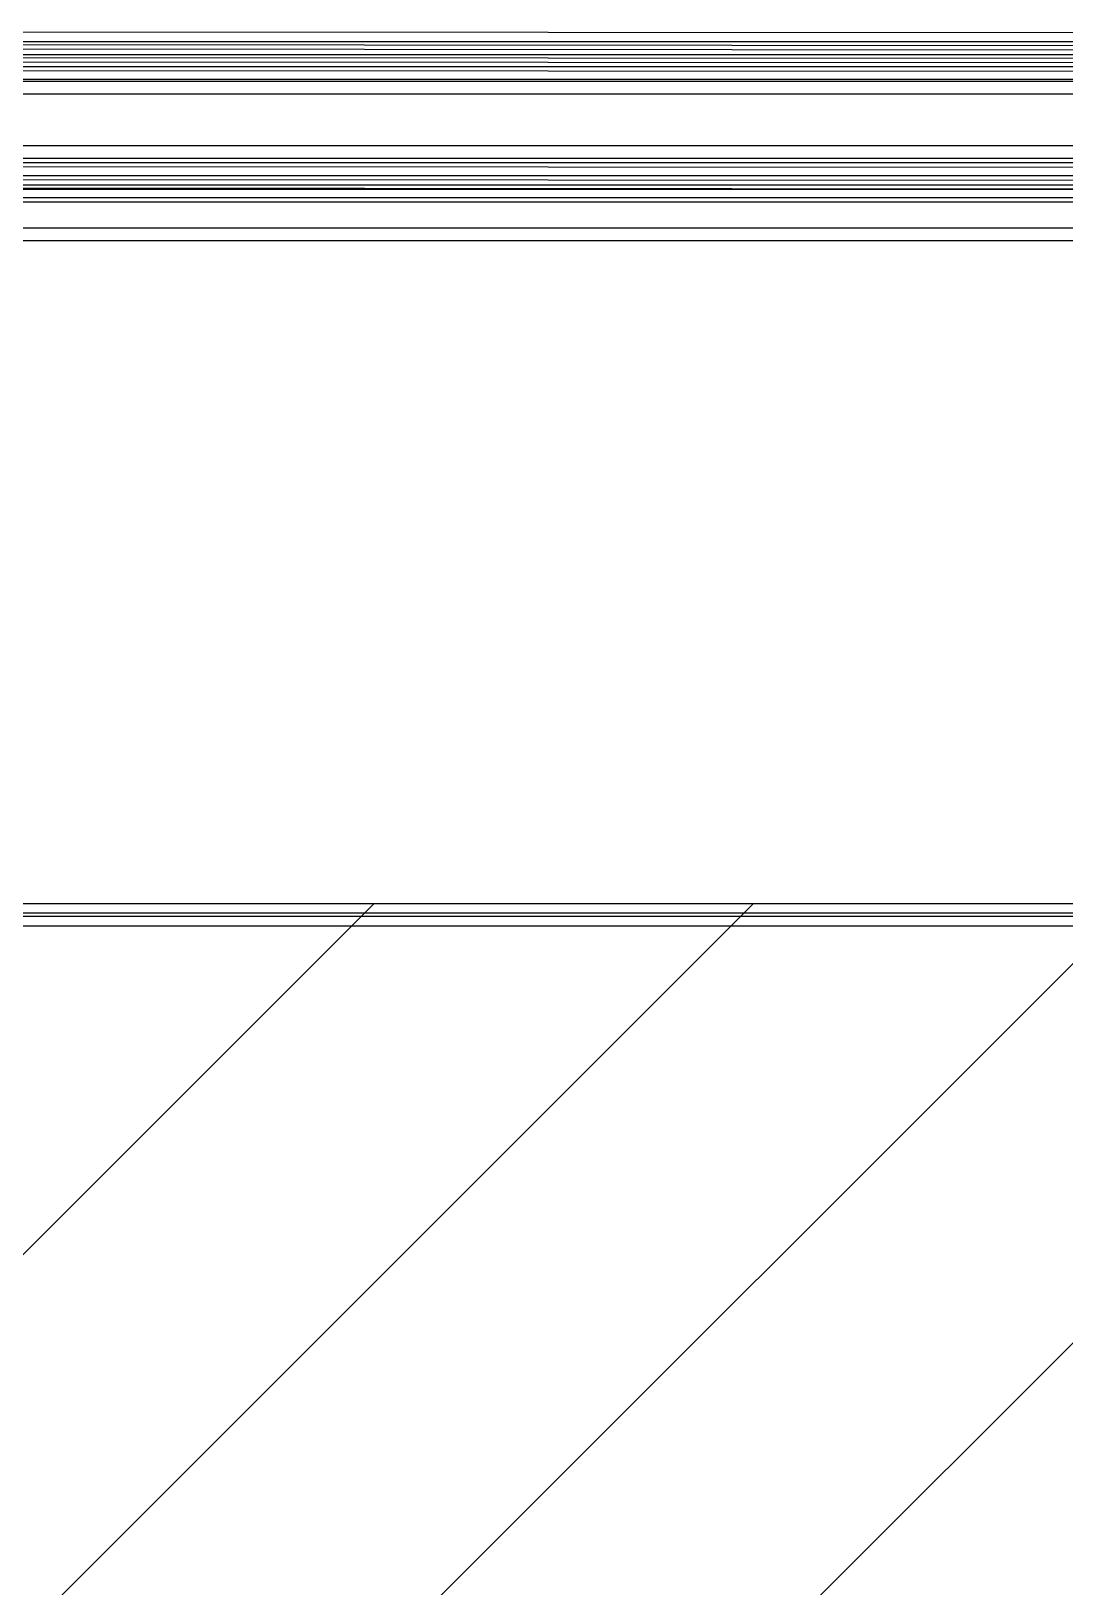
# Model space of a CAD drawing. Header units: inches. Extents: x 4821 to 127877, y 58012 to 433683.
# Drawn here: x 35709.5 to 35950.3, y 155801.3 to 156163.9 of the extents above; entities that cross this region are included whole.
import ezdxf

# ---------------------------------------------------------------- set-up
doc = ezdxf.new("R2010")
doc.units = ezdxf.units.IN
doc.header["$MEASUREMENT"] = 0
for name, color, linetype in [('A-GLAZ', 132, 'Continuous'), ('A-WAL-CMU', 7, 'Continuous'), ('A-WIN', 141, 'Continuous'), ('COL FISRT$0$COL GROUND$0$Cloums$0$A-COL-HAT', 8, 'Continuous'), ('COL FISRT$0$COL GROUND$0$Cloums$0$A-COL-RFC', 210, 'Continuous')]:
    doc.layers.add(name, color=color, linetype=linetype)

# ---------------------------------------------------------------- blocks, each defined once
blk = doc.blocks.new('COL FISRT')
at = {"layer": 'COL FISRT$0$COL GROUND$0$Cloums$0$A-COL-HAT'}
h = blk.add_hatch(dxfattribs=at)
h.set_pattern_fill('ANSI31', color=256, scale=500)
h.set_pattern_definition([(45, (1133291.507, -1550303.88), (-44.19417, 44.19417), [])])
h.paths.add_polyline_path([(1146277.91, -1522172.04), (1146277.91, -1520122.04), (1142477.91, -1520122.04), (1142477.91, -1522172.04), (1142177.91, -1522172.04), (1142177.91, -1522165.88), (1142179.97, -1517122.04), (1149727.91, -1517122.04), (1149727.91, -1520072.04), (1149427.91, -1520072.04), (1149427.91, -1517422.04), (1142480.08, -1517422.04), (1142477.91, -1519822.04), (1146577.91, -1519822.04), (1146577.91, -1522172.04)])
at = {"layer": 'COL FISRT$0$COL GROUND$0$Cloums$0$A-COL-RFC', "linetype": 'Continuous', "elevation": 0}
blk.add_lwpolyline([(1142177.91, -1522172.04), (1142177.91, -1517122.13), (1142471.93, -1517122.04), (1149727.91, -1517122.04), (1149727.91, -1520072.04), (1149427.91, -1520072.04), (1149427.91, -1517422.04), (1142477.91, -1517422.04), (1142477.91, -1519822.04), (1146577.91, -1519822.04), (1146577.91, -1522172.04), (1146277.91, -1522172.04), (1146277.91, -1520122.04), (1142477.91, -1520122.04), (1142477.91, -1522172.04), (1142177.91, -1522172.04)], dxfattribs=at)
blk = doc.blocks.new('CURTT')
at = {"layer": 'A-GLAZ', "extrusion": (1.56101e-06, 5.69003e-07, 1)}
for p, q in [((905511.46, -1520273.69, 0), (907611.94, -1520275.19, 0)), ((905511.46, -1520277.69, 0), (907612.95, -1520279.19, 0)), ((906965.52, -1520276.2, 1.15), (905539.78, -1520276.19, 0)), ((905511.46, -1520279.69, 0), (907612.95, -1520281.19, 0)), ((906893.22, -1520282, 1.15), (905612.08, -1520281.99, 0)), ((906893.22, -1520285.4, 1.15), (905612.08, -1520285.39, 0)), ((906893.22, -1520300.4, 1.15), (905612.08, -1520300.39, 0)), ((906893.22, -1520304.4, 1.15), (905612.08, -1520304.39, 0)), ((905511.46, -1520305.09, 0), (907608.45, -1520306.59, 0)), ((905511.46, -1520307.09, 0), (907608.45, -1520308.59, 0)), ((906914.72, -1520309.6, 1.15), (905590.58, -1520309.59, 0)), ((906914.72, -1520310.6, 1.15), (905590.58, -1520310.59, 0)), ((906899.72, -1520319.6, 1.15), (905605.58, -1520319.59, 0))]:
    blk.add_line(p, q, dxfattribs=at)
blk = doc.blocks.new('FIRST SLAB EDGE')
at = {"layer": 'A-WIN'}
blk.add_blockref('CURTT', (238156.09, -200961.5, -1.15), dxfattribs=at)

msp = doc.modelspace()

# ---------------------------------------------------------------- linework, layer by layer
at = {"layer": 'A-WAL-CMU', "elevation": 0}
for points in [[(39416.12, 155958.28), (34589.88, 155958.28), (34590.41, 147162.89)], [(39412.72, 155955.3), (34586.48, 155955.3), (34587.01, 147159.91)]]:
    msp.add_lwpolyline(points, dxfattribs=at)

# ---------------------------------------------------------------- block references
at = {"layer": 'A-WAL-CMU'}
for name, p in [('FIRST SLAB EDGE', (-1108176.96, 1877399.04)), ('FIRST SLAB EDGE', (-1108180.36, 1877396.06)), ('COL FISRT', (-1107582.53, 1673082.6, 0)), ('COL FISRT', (-1107585.93, 1673079.62, 0))]:
    msp.add_blockref(name, p, dxfattribs=at)

doc.saveas('drawing.dxf')
